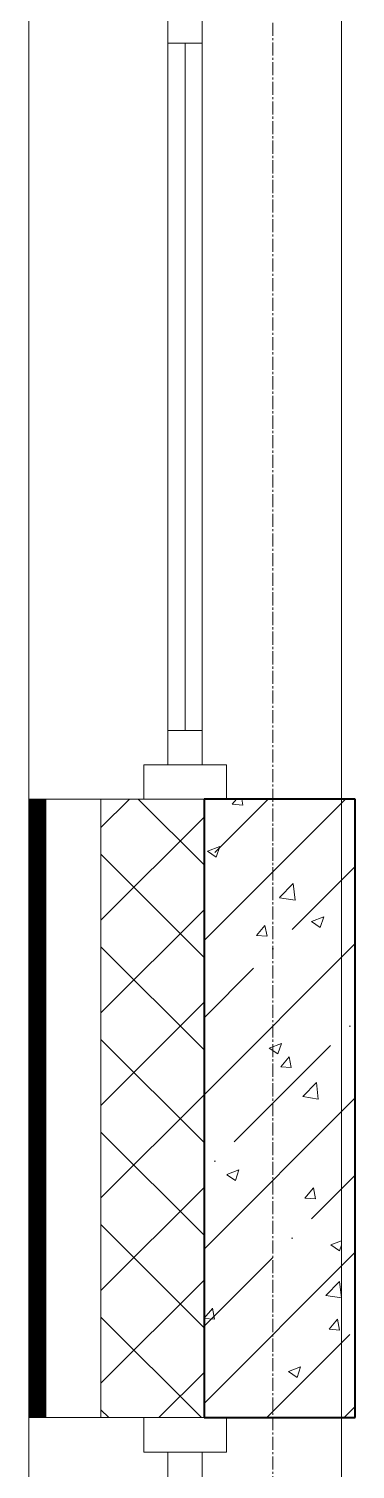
# Model space of a CAD drawing. Header units: millimetres. Extents: x -24360 to 609566, y -391049 to 148426.
# Drawn here: x -355 to 120, y 58625 to 60721 of the extents above; entities that cross this region are included whole.
import ezdxf

# ---------------------------------------------------------------- set-up
doc = ezdxf.new("R2010")
doc.units = ezdxf.units.MM
doc.linetypes.add('CENTER2', pattern=[28.575, 19.05, -3.175, 3.175, -3.175])
doc.linetypes.add('HIDDEN2', pattern=[4.7625, 3.175, -1.5875])
for name, color, linetype, lineweight in [('A-Wall_Материал_Газоблок_Контур', 250, 'Continuous', 0), ('АР_Колонны', 70, 'Continuous', 30), ('АР_Окна', 4, 'Continuous', 5), ('АР_Стены ЖБ', 7, 'Continuous', 30), ('АР_Стены ПЕНОблок', 52, 'Continuous', 20), ('АР_Тонкая', 254, 'Continuous', 5), ('АР_Утеплитель', 31, 'Continuous', 0), ('АР_Штриховка', 8, 'Continuous', 0)]:
    doc.layers.add(name, color=color, linetype=linetype, lineweight=lineweight)
doc.layers.add('АР_Оси_РД_100', color=7, linetype='Continuous', lineweight=0, true_color=0x525252)
doc.layers.add('РД_Оси_100', color=7, linetype='Continuous', lineweight=0, true_color=0x525252)

# ---------------------------------------------------------------- blocks, each defined once
blk = doc.blocks.new('СОШ_2200_АР_ОСИ_М100_28.05.24')
at = {"layer": 'АР_Оси_РД_100', "linetype": 'CENTER2'}
blk.add_line((0, -6155), (0, 139938.679), dxfattribs=at)

msp = doc.modelspace()

# ---------------------------------------------------------------- hatches: boundary and pattern name
at = {"layer": 'АР_Штриховка', "linetype": 'Continuous', "lineweight": 5, "true_color": 0x000000}
h = msp.add_hatch(dxfattribs=at)
h.set_pattern_fill('ANSI35', color=18, scale=25, style=0)
h.paths.add_polyline_path([(-100, 58700), (120, 58700), (120, 59600), (-100, 59600)], flags=0)

# ---------------------------------------------------------------- linework, layer by layer
at = {"layer": 'A-Wall_Материал_Газоблок_Контур', "color": 18, "linetype": 'Continuous', "lineweight": 0, "true_color": 0x000000}
for p, q in [((-355, 60800), (-355, 59600)), ((100, 59600), (100, 60800)), ((-355, 58700), (-355, 55400)), ((100, 55400), (100, 58700))]:
    msp.add_line(p, q, dxfattribs=at)
at = {"layer": 'АР_Колонны', "color": 18, "linetype": 'HIDDEN2', "lineweight": 25, "true_color": 0x000000}
for p, q in [((-100, 59600), (120, 59600)), ((-100, 58700), (-100, 59600)), ((120, 59600), (120, 58700)), ((120, 58700), (-100, 58700))]:
    msp.add_line(p, q, dxfattribs=at)
at = {"layer": 'АР_Колонны', "color": 18, "linetype": 'Continuous', "lineweight": 30, "true_color": 0x000000}
for p, q in [((120, 59600), (-100, 59600)), ((-100, 59600), (-100, 58700)), ((120, 58700), (120, 59600)), ((-100, 58700), (120, 58700))]:
    msp.add_line(p, q, dxfattribs=at)
at = {"layer": 'АР_Окна', "color": 18, "linetype": 'Continuous', "lineweight": 5, "true_color": 0x000000}
for p, q in [((-355, 60800), (-355, 59600)), ((100, 60800), (100, 59600)), ((-152.5, 60700), (-102.5, 60700)), ((-127.5, 60700), (-127.5, 59700)), ((-152.5, 59700), (-102.5, 59700)), ((-355, 58700), (-355, 55400)), ((100, 58700), (100, 55400))]:
    msp.add_line(p, q, dxfattribs=at)
for points in [[(-152.5, 60750), (-102.5, 60750), (-102.5, 59650), (-152.5, 59650)], [(-67.5, 59650), (-67.5, 59600), (-187.5, 59600), (-187.5, 59650)], [(-67.5, 58650), (-67.5, 58700), (-187.5, 58700), (-187.5, 58650)], [(-152.5, 58650), (-102.5, 58650), (-102.5, 55450), (-152.5, 55450)]]:
    msp.add_lwpolyline(points, close=True, dxfattribs=at)
at = {"layer": 'АР_Стены ЖБ', "color": 18, "linetype": 'Continuous', "lineweight": 40, "true_color": 0x000000}
for p, q in [((120, 59600), (-100, 59600)), ((-100, 59600), (-100, 58700)), ((120, 58700), (120, 59600)), ((-100, 58700), (120, 58700))]:
    msp.add_line(p, q, dxfattribs=at)
at = {"layer": 'АР_Стены ПЕНОблок', "color": 18, "linetype": 'Continuous', "lineweight": 20, "true_color": 0x000000}
for p, q in [((100, 59600), (-100, 59600)), ((-100, 59600), (-100, 58700)), ((100, 58700), (100, 59600)), ((-100, 58700), (100, 58700))]:
    msp.add_line(p, q, dxfattribs=at)
at = {"layer": 'АР_Тонкая', "color": 18, "linetype": 'Continuous', "lineweight": 5, "true_color": 0x000000}
for p, q in [((-330, 59600), (-355, 59600)), ((-355, 59600), (-355, 58700)), ((-250, 59600), (-330, 59600)), ((-330, 59600), (-330, 58700)), ((-330, 58700), (-330, 59600)), ((-250, 58700), (-250, 59600)), ((-355, 58700), (-330, 58700)), ((-330, 58700), (-250, 58700))]:
    msp.add_line(p, q, dxfattribs=at)
at = {"layer": 'АР_Утеплитель', "color": 18, "linetype": 'Continuous', "lineweight": 0, "true_color": 0x000000}
for p, q in [((-100, 59600), (-250, 59600)), ((-250, 59600), (-250, 58700)), ((-100, 58700), (-100, 59600)), ((-250, 58700), (-100, 58700))]:
    msp.add_line(p, q, dxfattribs=at)
at = {"layer": 'АР_Штриховка', "color": 18, "linetype": 'Continuous', "lineweight": 0, "true_color": 0x000000}
for p, q in [((-355, 59599), (-330, 59599)), ((-355, 59598), (-330, 59598)), ((-355, 59597), (-330, 59597)), ((-355, 59596), (-330, 59596)), ((-355, 59595), (-330, 59595)), ((-355, 59594), (-330, 59594)), ((-355, 59593), (-330, 59593)), ((-355, 59592), (-330, 59592)), ((-355, 59591), (-330, 59591)), ((-355, 59590), (-330, 59590)), ((-355, 59589), (-330, 59589)), ((-355, 59588), (-330, 59588)), ((-355, 59587), (-330, 59587)), ((-355, 59586), (-330, 59586)), ((-355, 59585), (-330, 59585)), ((-250, 59558.506), (-208.506, 59600)), ((-100, 59504.394), (-195.606, 59600)), ((-58.9, 59592.736), (-52.804, 59600)), ((-58.9, 59592.735), (-43.718, 59591.407)), ((-43.576, 59591.433), (-45.156, 59600)), ((-355, 59584), (-330, 59584)), ((-355, 59583), (-330, 59583)), ((-355, 59582), (-330, 59582)), ((-355, 59581), (-330, 59581)), ((-355, 59580), (-330, 59580)), ((-355, 59579), (-330, 59579)), ((-355, 59578), (-330, 59578)), ((-355, 59577), (-330, 59577)), ((-355, 59576), (-330, 59576)), ((-355, 59575), (-330, 59575)), ((-355, 59574), (-330, 59574)), ((-355, 59573), (-330, 59573)), ((-355, 59572), (-330, 59572)), ((-355, 59571), (-330, 59571)), ((-355, 59570), (-330, 59570)), ((-355, 59569), (-330, 59569)), ((-355, 59568), (-330, 59568)), ((-355, 59567), (-330, 59567)), ((-355, 59566), (-330, 59566)), ((-355, 59565), (-330, 59565)), ((-355, 59564), (-330, 59564)), ((-250, 59423.802), (-100, 59573.802)), ((-355, 59563), (-330, 59563)), ((-355, 59562), (-330, 59562)), ((-355, 59561), (-330, 59561)), ((-355, 59560), (-330, 59560)), ((-355, 59559), (-330, 59559)), ((-355, 59558), (-330, 59558)), ((-355, 59557), (-330, 59557)), ((-355, 59556), (-330, 59556)), ((-355, 59555), (-330, 59555)), ((-355, 59554), (-330, 59554)), ((-355, 59553), (-330, 59553)), ((-355, 59552), (-330, 59552)), ((-355, 59551), (-330, 59551)), ((-355, 59550), (-330, 59550)), ((-355, 59549), (-330, 59549)), ((-355, 59548), (-330, 59548)), ((-355, 59547), (-330, 59547)), ((-355, 59546), (-330, 59546)), ((-355, 59545), (-330, 59545)), ((-355, 59544), (-330, 59544)), ((-355, 59543), (-330, 59543)), ((-355, 59542), (-330, 59542)), ((-355, 59541), (-330, 59541)), ((-355, 59540), (-330, 59540)), ((-355, 59539), (-330, 59539)), ((-355, 59538), (-330, 59538)), ((-355, 59537), (-330, 59537)), ((-355, 59536), (-330, 59536)), ((-355, 59535), (-330, 59535)), ((-355, 59534), (-330, 59534)), ((-355, 59533), (-330, 59533)), ((-355, 59532), (-330, 59532)), ((-355, 59531), (-330, 59531)), ((-355, 59530), (-330, 59530)), ((-355, 59529), (-330, 59529)), ((-355, 59528), (-330, 59528)), ((-355, 59527), (-330, 59527)), ((-355, 59526), (-330, 59526)), ((-355, 59525), (-330, 59525)), ((-355, 59524), (-330, 59524)), ((-355, 59523), (-330, 59523)), ((-355, 59522), (-330, 59522)), ((-95.021, 59524.176), (-82.386, 59515.654)), ((-95.003, 59524.215), (-77.219, 59531.042)), ((-82.381, 59515.652), (-77.231, 59531.001)), ((-355, 59521), (-330, 59521)), ((-355, 59520), (-330, 59520)), ((-355, 59519), (-330, 59519)), ((-355, 59518), (-330, 59518)), ((-355, 59517), (-330, 59517)), ((-355, 59516), (-330, 59516)), ((-355, 59515), (-330, 59515)), ((-355, 59514), (-330, 59514)), ((-355, 59513), (-330, 59513)), ((-355, 59512), (-330, 59512)), ((-355, 59511), (-330, 59511)), ((-355, 59510), (-330, 59510)), ((-355, 59509), (-330, 59509)), ((-355, 59508), (-330, 59508)), ((-355, 59507), (-330, 59507)), ((-355, 59506), (-330, 59506)), ((-355, 59505), (-330, 59505)), ((-355, 59504), (-330, 59504)), ((-355, 59503), (-330, 59503)), ((-355, 59502), (-330, 59502)), ((-355, 59501), (-330, 59501)), ((-100, 59369.69), (-250, 59519.69)), ((-355, 59500), (-330, 59500)), ((-355, 59499), (-330, 59499)), ((-355, 59498), (-330, 59498)), ((-355, 59497), (-330, 59497)), ((-355, 59496), (-330, 59496)), ((-355, 59495), (-330, 59495)), ((-355, 59494), (-330, 59494)), ((-355, 59493), (-330, 59493)), ((-355, 59492), (-330, 59492)), ((-355, 59491), (-330, 59491)), ((-355, 59490), (-330, 59490)), ((-355, 59489), (-330, 59489)), ((-355, 59488), (-330, 59488)), ((-355, 59487), (-330, 59487)), ((-355, 59486), (-330, 59486)), ((-355, 59485), (-330, 59485)), ((-355, 59484), (-330, 59484)), ((-355, 59483), (-330, 59483)), ((-355, 59482), (-330, 59482)), ((-355, 59481), (-330, 59481)), ((-355, 59480), (-330, 59480)), ((-355, 59479), (-330, 59479)), ((-355, 59478), (-330, 59478)), ((-355, 59477), (-330, 59477)), ((-355, 59476), (-330, 59476)), ((-355, 59475), (-330, 59475)), ((-355, 59474), (-330, 59474)), ((-355, 59473), (-330, 59473)), ((-355, 59472), (-330, 59472)), ((-355, 59471), (-330, 59471)), ((-355, 59470), (-330, 59470)), ((-355, 59469), (-330, 59469)), ((-355, 59468), (-330, 59468)), ((-355, 59467), (-330, 59467)), ((-355, 59466), (-330, 59466)), ((-355, 59465), (-330, 59465)), ((-355, 59464), (-330, 59464)), ((-355, 59463), (-330, 59463)), ((-355, 59462), (-330, 59462)), ((-355, 59461), (-330, 59461)), ((-355, 59460), (-330, 59460)), ((-355, 59459), (-330, 59459)), ((10, 59456.606), (29.783, 59477.225)), ((32.626, 59453.107), (29.82, 59477.229)), ((-355, 59458), (-330, 59458)), ((-355, 59457), (-330, 59457)), ((-355, 59456), (-330, 59456)), ((-355, 59455), (-330, 59455)), ((-355, 59454), (-330, 59454)), ((-355, 59453), (-330, 59453)), ((-355, 59452), (-330, 59452)), ((-355, 59451), (-330, 59451)), ((-355, 59450), (-330, 59450)), ((-355, 59449), (-330, 59449)), ((-355, 59448), (-330, 59448)), ((-355, 59447), (-330, 59447)), ((-355, 59446), (-330, 59446)), ((-355, 59445), (-330, 59445)), ((-355, 59444), (-330, 59444)), ((-355, 59443), (-330, 59443)), ((-355, 59442), (-330, 59442)), ((-355, 59441), (-330, 59441)), ((-355, 59440), (-330, 59440)), ((-355, 59439), (-330, 59439)), ((-355, 59438), (-330, 59438)), ((-250, 59289.098), (-100, 59439.098)), ((10.027, 59456.549), (32.616, 59453.045)), ((-355, 59437), (-330, 59437)), ((-355, 59436), (-330, 59436)), ((-355, 59435), (-330, 59435)), ((-355, 59434), (-330, 59434)), ((-355, 59433), (-330, 59433)), ((-355, 59432), (-330, 59432)), ((-355, 59431), (-330, 59431)), ((-355, 59430), (-330, 59430)), ((-355, 59429), (-330, 59429)), ((-355, 59428), (-330, 59428)), ((-355, 59427), (-330, 59427)), ((-355, 59426), (-330, 59426)), ((-355, 59425), (-330, 59425)), ((-355, 59424), (-330, 59424)), ((-355, 59423), (-330, 59423)), ((-355, 59422), (-330, 59422)), ((-355, 59421), (-330, 59421)), ((-355, 59420), (-330, 59420)), ((-355, 59419), (-330, 59419)), ((-355, 59418), (-330, 59418)), ((-355, 59417), (-330, 59417)), ((56.594, 59421.911), (69.228, 59413.389)), ((56.611, 59421.95), (74.396, 59428.776)), ((69.234, 59413.387), (74.384, 59428.736)), ((-355, 59416), (-330, 59416)), ((-355, 59415), (-330, 59415)), ((-355, 59414), (-330, 59414)), ((-355, 59413), (-330, 59413)), ((-355, 59412), (-330, 59412)), ((-355, 59411), (-330, 59411)), ((-355, 59410), (-330, 59410)), ((-355, 59409), (-330, 59409)), ((-355, 59408), (-330, 59408)), ((-355, 59407), (-330, 59407)), ((-355, 59406), (-330, 59406)), ((-355, 59405), (-330, 59405)), ((-355, 59404), (-330, 59404)), ((-355, 59403), (-330, 59403)), ((-355, 59402), (-330, 59402)), ((-355, 59401), (-330, 59401)), ((-355, 59400), (-330, 59400)), ((-355, 59399), (-330, 59399)), ((-355, 59398), (-330, 59398)), ((-355, 59397), (-330, 59397)), ((-355, 59396), (-330, 59396)), ((-23.656, 59401.679), (-11.411, 59416.272)), ((-23.656, 59401.678), (-8.474, 59400.35)), ((-8.333, 59400.376), (-11.27, 59416.298)), ((-355, 59395), (-330, 59395)), ((-355, 59394), (-330, 59394)), ((-355, 59393), (-330, 59393)), ((-355, 59392), (-330, 59392)), ((-355, 59391), (-330, 59391)), ((-355, 59390), (-330, 59390)), ((-355, 59389), (-330, 59389)), ((-355, 59388), (-330, 59388)), ((-355, 59387), (-330, 59387)), ((-355, 59386), (-330, 59386)), ((-355, 59385), (-330, 59385)), ((-355, 59384), (-330, 59384)), ((-355, 59383), (-330, 59383)), ((-355, 59382), (-330, 59382)), ((-355, 59381), (-330, 59381)), ((-355, 59380), (-330, 59380)), ((-355, 59379), (-330, 59379)), ((-355, 59378), (-330, 59378)), ((-355, 59377), (-330, 59377)), ((-355, 59376), (-330, 59376)), ((-355, 59375), (-330, 59375)), ((-100, 59234.987), (-250, 59384.987)), ((-355, 59374), (-330, 59374)), ((-355, 59373), (-330, 59373)), ((-355, 59372), (-330, 59372)), ((-355, 59371), (-330, 59371)), ((-355, 59370), (-330, 59370)), ((-355, 59369), (-330, 59369)), ((-355, 59368), (-330, 59368)), ((-355, 59367), (-330, 59367)), ((-355, 59366), (-330, 59366)), ((-355, 59365), (-330, 59365)), ((-355, 59364), (-330, 59364)), ((-355, 59363), (-330, 59363)), ((-355, 59362), (-330, 59362)), ((-355, 59361), (-330, 59361)), ((-355, 59360), (-330, 59360)), ((-355, 59359), (-330, 59359)), ((-355, 59358), (-330, 59358)), ((-355, 59357), (-330, 59357)), ((-355, 59356), (-330, 59356)), ((-355, 59355), (-330, 59355)), ((-355, 59354), (-330, 59354)), ((-355, 59353), (-330, 59353)), ((-355, 59352), (-330, 59352)), ((-355, 59351), (-330, 59351)), ((-355, 59350), (-330, 59350)), ((-355, 59349), (-330, 59349)), ((-355, 59348), (-330, 59348)), ((-355, 59347), (-330, 59347)), ((-355, 59346), (-330, 59346)), ((-355, 59345), (-330, 59345)), ((-355, 59344), (-330, 59344)), ((-355, 59343), (-330, 59343)), ((-355, 59342), (-330, 59342)), ((-355, 59341), (-330, 59341)), ((-355, 59340), (-330, 59340)), ((-355, 59339), (-330, 59339)), ((-355, 59338), (-330, 59338)), ((-355, 59337), (-330, 59337)), ((-355, 59336), (-330, 59336)), ((-355, 59335), (-330, 59335)), ((-355, 59334), (-330, 59334)), ((-355, 59333), (-330, 59333)), ((-355, 59332), (-330, 59332)), ((-355, 59331), (-330, 59331)), ((-355, 59330), (-330, 59330)), ((-355, 59329), (-330, 59329)), ((-355, 59328), (-330, 59328)), ((-355, 59327), (-330, 59327)), ((-355, 59326), (-330, 59326)), ((-355, 59325), (-330, 59325)), ((-355, 59324), (-330, 59324)), ((-355, 59323), (-330, 59323)), ((-355, 59322), (-330, 59322)), ((-355, 59321), (-330, 59321)), ((-355, 59320), (-330, 59320)), ((-355, 59319), (-330, 59319)), ((-355, 59318), (-330, 59318)), ((-355, 59317), (-330, 59317)), ((-355, 59316), (-330, 59316)), ((-355, 59315), (-330, 59315)), ((-355, 59314), (-330, 59314)), ((-355, 59313), (-330, 59313)), ((-355, 59312), (-330, 59312)), ((-355, 59311), (-330, 59311)), ((-355, 59310), (-330, 59310)), ((-355, 59309), (-330, 59309)), ((-355, 59308), (-330, 59308)), ((-355, 59307), (-330, 59307)), ((-355, 59306), (-330, 59306)), ((-355, 59305), (-330, 59305)), ((-355, 59304), (-330, 59304)), ((-355, 59303), (-330, 59303)), ((-355, 59302), (-330, 59302)), ((-355, 59301), (-330, 59301)), ((-355, 59300), (-330, 59300)), ((-355, 59299), (-330, 59299)), ((-355, 59298), (-330, 59298)), ((-355, 59297), (-330, 59297)), ((-355, 59296), (-330, 59296)), ((-355, 59295), (-330, 59295)), ((-355, 59294), (-330, 59294)), ((-355, 59293), (-330, 59293)), ((-355, 59292), (-330, 59292)), ((-250, 59154.394), (-100, 59304.394)), ((-355, 59291), (-330, 59291)), ((-355, 59290), (-330, 59290)), ((-355, 59289), (-330, 59289)), ((-355, 59288), (-330, 59288)), ((-355, 59287), (-330, 59287)), ((-355, 59286), (-330, 59286)), ((-355, 59285), (-330, 59285)), ((-355, 59284), (-330, 59284)), ((-355, 59283), (-330, 59283)), ((-355, 59282), (-330, 59282)), ((-355, 59281), (-330, 59281)), ((-355, 59280), (-330, 59280)), ((-355, 59279), (-330, 59279)), ((-355, 59278), (-330, 59278)), ((-355, 59277), (-330, 59277)), ((-355, 59276), (-330, 59276)), ((-355, 59275), (-330, 59275)), ((-355, 59274), (-330, 59274)), ((-355, 59273), (-330, 59273)), ((-355, 59272), (-330, 59272)), ((-355, 59271), (-330, 59271)), ((-355, 59270), (-330, 59270)), ((-355, 59269), (-330, 59269)), ((-355, 59268), (-330, 59268)), ((-355, 59267), (-330, 59267)), ((-355, 59266), (-330, 59266)), ((-355, 59265), (-330, 59265)), ((-355, 59264), (-330, 59264)), ((-355, 59263), (-330, 59263)), ((-355, 59262), (-330, 59262)), ((-355, 59261), (-330, 59261)), ((-355, 59260), (-330, 59260)), ((-355, 59259), (-330, 59259)), ((-355, 59258), (-330, 59258)), ((-355, 59257), (-330, 59257)), ((-355, 59256), (-330, 59256)), ((-355, 59255), (-330, 59255)), ((-355, 59254), (-330, 59254)), ((-355, 59253), (-330, 59253)), ((-355, 59252), (-330, 59252)), ((-355, 59251), (-330, 59251)), ((-355, 59250), (-330, 59250)), ((-100, 59100.283), (-250, 59250.283)), ((-355, 59249), (-330, 59249)), ((-355, 59248), (-330, 59248)), ((-355, 59247), (-330, 59247)), ((-355, 59246), (-330, 59246)), ((-355, 59245), (-330, 59245)), ((-355, 59244), (-330, 59244)), ((-355, 59243), (-330, 59243)), ((-355, 59242), (-330, 59242)), ((-355, 59241), (-330, 59241)), ((-355, 59240), (-330, 59240)), ((-355, 59239), (-330, 59239)), ((-355, 59238), (-330, 59238)), ((-355, 59237), (-330, 59237)), ((-355, 59236), (-330, 59236)), ((-355, 59235), (-330, 59235)), ((-355, 59234), (-330, 59234)), ((-355, 59233), (-330, 59233)), ((-355, 59232), (-330, 59232)), ((-355, 59231), (-330, 59231)), ((-355, 59230), (-330, 59230)), ((-355, 59229), (-330, 59229)), ((-5.208, 59237.723), (7.426, 59229.201)), ((-5.191, 59237.761), (12.594, 59244.588)), ((7.432, 59229.199), (12.582, 59244.548)), ((-355, 59228), (-330, 59228)), ((-355, 59227), (-330, 59227)), ((-355, 59226), (-330, 59226)), ((-355, 59225), (-330, 59225)), ((-355, 59224), (-330, 59224)), ((-355, 59223), (-330, 59223)), ((-355, 59222), (-330, 59222)), ((-355, 59221), (-330, 59221)), ((-355, 59220), (-330, 59220)), ((-355, 59219), (-330, 59219)), ((-355, 59218), (-330, 59218)), ((-355, 59217), (-330, 59217)), ((-355, 59216), (-330, 59216)), ((-355, 59215), (-330, 59215)), ((-355, 59214), (-330, 59214)), ((-355, 59213), (-330, 59213)), ((-355, 59212), (-330, 59212)), ((-355, 59211), (-330, 59211)), ((-355, 59210), (-330, 59210)), ((-355, 59209), (-330, 59209)), ((-355, 59208), (-330, 59208)), ((11.587, 59210.622), (23.832, 59225.215)), ((11.587, 59210.622), (26.769, 59209.293)), ((26.91, 59209.319), (23.973, 59225.241)), ((-355, 59207), (-330, 59207)), ((-355, 59206), (-330, 59206)), ((-355, 59205), (-330, 59205)), ((-355, 59204), (-330, 59204)), ((-355, 59203), (-330, 59203)), ((-355, 59202), (-330, 59202)), ((-355, 59201), (-330, 59201)), ((-355, 59200), (-330, 59200)), ((-355, 59199), (-330, 59199)), ((-355, 59198), (-330, 59198)), ((-355, 59197), (-330, 59197)), ((-355, 59196), (-330, 59196)), ((-355, 59195), (-330, 59195)), ((-355, 59194), (-330, 59194)), ((-355, 59193), (-330, 59193)), ((-355, 59192), (-330, 59192)), ((-355, 59191), (-330, 59191)), ((-355, 59190), (-330, 59190)), ((-355, 59189), (-330, 59189)), ((-355, 59188), (-330, 59188)), ((-355, 59187), (-330, 59187)), ((43.674, 59167.138), (63.458, 59187.756)), ((66.301, 59163.638), (63.495, 59187.761)), ((-355, 59186), (-330, 59186)), ((-355, 59185), (-330, 59185)), ((-355, 59184), (-330, 59184)), ((-355, 59183), (-330, 59183)), ((-355, 59182), (-330, 59182)), ((-355, 59181), (-330, 59181)), ((-355, 59180), (-330, 59180)), ((-355, 59179), (-330, 59179)), ((-355, 59178), (-330, 59178)), ((-355, 59177), (-330, 59177)), ((-355, 59176), (-330, 59176)), ((-355, 59175), (-330, 59175)), ((-355, 59174), (-330, 59174)), ((-355, 59173), (-330, 59173)), ((-355, 59172), (-330, 59172)), ((-355, 59171), (-330, 59171)), ((-355, 59170), (-330, 59170)), ((-355, 59169), (-330, 59169)), ((-355, 59168), (-330, 59168)), ((-355, 59167), (-330, 59167)), ((-355, 59166), (-330, 59166)), ((-250, 59019.69), (-100, 59169.69)), ((43.701, 59167.081), (66.291, 59163.577)), ((-355, 59165), (-330, 59165)), ((-355, 59164), (-330, 59164)), ((-355, 59163), (-330, 59163)), ((-355, 59162), (-330, 59162)), ((-355, 59161), (-330, 59161)), ((-355, 59160), (-330, 59160)), ((-355, 59159), (-330, 59159)), ((-355, 59158), (-330, 59158)), ((-355, 59157), (-330, 59157)), ((-355, 59156), (-330, 59156)), ((-355, 59155), (-330, 59155)), ((-355, 59154), (-330, 59154)), ((-355, 59153), (-330, 59153)), ((-355, 59152), (-330, 59152)), ((-355, 59151), (-330, 59151)), ((-355, 59150), (-330, 59150)), ((-355, 59149), (-330, 59149)), ((-355, 59148), (-330, 59148)), ((-355, 59147), (-330, 59147)), ((-355, 59146), (-330, 59146)), ((-355, 59145), (-330, 59145)), ((-355, 59144), (-330, 59144)), ((-355, 59143), (-330, 59143)), ((-355, 59142), (-330, 59142)), ((-355, 59141), (-330, 59141)), ((-355, 59140), (-330, 59140)), ((-355, 59139), (-330, 59139)), ((-355, 59138), (-330, 59138)), ((-355, 59137), (-330, 59137)), ((-355, 59136), (-330, 59136)), ((-355, 59135), (-330, 59135)), ((-355, 59134), (-330, 59134)), ((-355, 59133), (-330, 59133)), ((-355, 59132), (-330, 59132)), ((-355, 59131), (-330, 59131)), ((-355, 59130), (-330, 59130)), ((-355, 59129), (-330, 59129)), ((-355, 59128), (-330, 59128)), ((-355, 59127), (-330, 59127)), ((-355, 59126), (-330, 59126)), ((-355, 59125), (-330, 59125)), ((-355, 59124), (-330, 59124)), ((-355, 59123), (-330, 59123)), ((-355, 59122), (-330, 59122)), ((-355, 59121), (-330, 59121)), ((-355, 59120), (-330, 59120)), ((-355, 59119), (-330, 59119)), ((-355, 59118), (-330, 59118)), ((-355, 59117), (-330, 59117)), ((-355, 59116), (-330, 59116)), ((-355, 59115), (-330, 59115)), ((-355, 59114), (-330, 59114)), ((-355, 59113), (-330, 59113)), ((-355, 59112), (-330, 59112)), ((-355, 59111), (-330, 59111)), ((-355, 59110), (-330, 59110)), ((-355, 59109), (-330, 59109)), ((-355, 59108), (-330, 59108)), ((-355, 59107), (-330, 59107)), ((-355, 59106), (-330, 59106)), ((-355, 59105), (-330, 59105)), ((-355, 59104), (-330, 59104)), ((-355, 59103), (-330, 59103)), ((-100, 58965.579), (-250, 59115.579)), ((-355, 59102), (-330, 59102)), ((-355, 59101), (-330, 59101)), ((-355, 59100), (-330, 59100)), ((-355, 59099), (-330, 59099)), ((-355, 59098), (-330, 59098)), ((-355, 59097), (-330, 59097)), ((-355, 59096), (-330, 59096)), ((-355, 59095), (-330, 59095)), ((-355, 59094), (-330, 59094)), ((-355, 59093), (-330, 59093)), ((-355, 59092), (-330, 59092)), ((-355, 59091), (-330, 59091)), ((-355, 59090), (-330, 59090)), ((-355, 59089), (-330, 59089)), ((-355, 59088), (-330, 59088)), ((-355, 59087), (-330, 59087)), ((-355, 59086), (-330, 59086)), ((-355, 59085), (-330, 59085)), ((-355, 59084), (-330, 59084)), ((-355, 59083), (-330, 59083)), ((-355, 59082), (-330, 59082)), ((-355, 59081), (-330, 59081)), ((-355, 59080), (-330, 59080)), ((-355, 59079), (-330, 59079)), ((-355, 59078), (-330, 59078)), ((-355, 59077), (-330, 59077)), ((-355, 59076), (-330, 59076)), ((-355, 59075), (-330, 59075)), ((-355, 59074), (-330, 59074)), ((-355, 59073), (-330, 59073)), ((-355, 59072), (-330, 59072)), ((-355, 59071), (-330, 59071)), ((-355, 59070), (-330, 59070)), ((-355, 59069), (-330, 59069)), ((-355, 59068), (-330, 59068)), ((-355, 59067), (-330, 59067)), ((-355, 59066), (-330, 59066)), ((-355, 59065), (-330, 59065)), ((-355, 59064), (-330, 59064)), ((-355, 59063), (-330, 59063)), ((-355, 59062), (-330, 59062)), ((-355, 59061), (-330, 59061)), ((-355, 59060), (-330, 59060)), ((-355, 59059), (-330, 59059)), ((-355, 59058), (-330, 59058)), ((-355, 59057), (-330, 59057)), ((-355, 59056), (-330, 59056)), ((-355, 59055), (-330, 59055)), ((-355, 59054), (-330, 59054)), ((-355, 59053), (-330, 59053)), ((-355, 59052), (-330, 59052)), ((-355, 59051), (-330, 59051)), ((-355, 59050), (-330, 59050)), ((-355, 59049), (-330, 59049)), ((-355, 59048), (-330, 59048)), ((-355, 59047), (-330, 59047)), ((-355, 59046), (-330, 59046)), ((-355, 59045), (-330, 59045)), ((-355, 59044), (-330, 59044)), ((-355, 59043), (-330, 59043)), ((-355, 59042), (-330, 59042)), ((-355, 59041), (-330, 59041)), ((-355, 59040), (-330, 59040)), ((-67.01, 59053.535), (-54.376, 59045.013)), ((-66.993, 59053.573), (-49.209, 59060.4)), ((-54.371, 59045.011), (-49.22, 59060.36)), ((-355, 59039), (-330, 59039)), ((-355, 59038), (-330, 59038)), ((-355, 59037), (-330, 59037)), ((-355, 59036), (-330, 59036)), ((-355, 59035), (-330, 59035)), ((-355, 59034), (-330, 59034)), ((-355, 59033), (-330, 59033)), ((-355, 59032), (-330, 59032)), ((-355, 59031), (-330, 59031)), ((-355, 59030), (-330, 59030)), ((-355, 59029), (-330, 59029)), ((-355, 59028), (-330, 59028)), ((-355, 59027), (-330, 59027)), ((-355, 59026), (-330, 59026)), ((-355, 59025), (-330, 59025)), ((-355, 59024), (-330, 59024)), ((-355, 59023), (-330, 59023)), ((-355, 59022), (-330, 59022)), ((-355, 59021), (-330, 59021)), ((-355, 59020), (-330, 59020)), ((-355, 59019), (-330, 59019)), ((-250, 58884.987), (-100, 59034.987)), ((46.83, 59019.565), (59.076, 59034.158)), ((46.83, 59019.565), (62.012, 59018.236)), ((62.153, 59018.262), (59.216, 59034.184)), ((-355, 59018), (-330, 59018)), ((-355, 59017), (-330, 59017)), ((-355, 59016), (-330, 59016)), ((-355, 59015), (-330, 59015)), ((-355, 59014), (-330, 59014)), ((-355, 59013), (-330, 59013)), ((-355, 59012), (-330, 59012)), ((-355, 59011), (-330, 59011)), ((-355, 59010), (-330, 59010)), ((-355, 59009), (-330, 59009)), ((-355, 59008), (-330, 59008)), ((-355, 59007), (-330, 59007)), ((-355, 59006), (-330, 59006)), ((-355, 59005), (-330, 59005)), ((-355, 59004), (-330, 59004)), ((-355, 59003), (-330, 59003)), ((-355, 59002), (-330, 59002)), ((-355, 59001), (-330, 59001)), ((-355, 59000), (-330, 59000)), ((-355, 58999), (-330, 58999)), ((-355, 58998), (-330, 58998)), ((-355, 58997), (-330, 58997)), ((-355, 58996), (-330, 58996)), ((-355, 58995), (-330, 58995)), ((-355, 58994), (-330, 58994)), ((-355, 58993), (-330, 58993)), ((-355, 58992), (-330, 58992)), ((-355, 58991), (-330, 58991)), ((-355, 58990), (-330, 58990)), ((-355, 58989), (-330, 58989)), ((-355, 58988), (-330, 58988)), ((-355, 58987), (-330, 58987)), ((-355, 58986), (-330, 58986)), ((-355, 58985), (-330, 58985)), ((-355, 58984), (-330, 58984)), ((-355, 58983), (-330, 58983)), ((-355, 58982), (-330, 58982)), ((-355, 58981), (-330, 58981)), ((-355, 58980), (-330, 58980)), ((-355, 58979), (-330, 58979)), ((-355, 58978), (-330, 58978)), ((-355, 58977), (-330, 58977)), ((-100, 58830.875), (-250, 58980.875)), ((-355, 58976), (-330, 58976)), ((-355, 58975), (-330, 58975)), ((-355, 58974), (-330, 58974)), ((-355, 58973), (-330, 58973)), ((-355, 58972), (-330, 58972)), ((-355, 58971), (-330, 58971)), ((-355, 58970), (-330, 58970)), ((-355, 58969), (-330, 58969)), ((-355, 58968), (-330, 58968)), ((-355, 58967), (-330, 58967)), ((-355, 58966), (-330, 58966)), ((-355, 58965), (-330, 58965)), ((-355, 58964), (-330, 58964)), ((-355, 58963), (-330, 58963)), ((-355, 58962), (-330, 58962)), ((-355, 58961), (-330, 58961)), ((-355, 58960), (-330, 58960)), ((-355, 58959), (-330, 58959)), ((-355, 58958), (-330, 58958)), ((-355, 58957), (-330, 58957)), ((-355, 58956), (-330, 58956)), ((84.621, 58951.308), (100, 58957.211)), ((-355, 58955), (-330, 58955)), ((-355, 58954), (-330, 58954)), ((-355, 58953), (-330, 58953)), ((-355, 58952), (-330, 58952)), ((-355, 58951), (-330, 58951)), ((-355, 58950), (-330, 58950)), ((-355, 58949), (-330, 58949)), ((-355, 58948), (-330, 58948)), ((-355, 58947), (-330, 58947)), ((-355, 58946), (-330, 58946)), ((-355, 58945), (-330, 58945)), ((-355, 58944), (-330, 58944)), ((-355, 58943), (-330, 58943)), ((-355, 58942), (-330, 58942)), ((-355, 58941), (-330, 58941)), ((-355, 58940), (-330, 58940)), ((-355, 58939), (-330, 58939)), ((-355, 58938), (-330, 58938)), ((-355, 58937), (-330, 58937)), ((-355, 58936), (-330, 58936)), ((-355, 58935), (-330, 58935)), ((84.604, 58951.27), (97.238, 58942.748)), ((97.244, 58942.746), (100, 58950.96)), ((-355, 58934), (-330, 58934)), ((-355, 58933), (-330, 58933)), ((-355, 58932), (-330, 58932)), ((-355, 58931), (-330, 58931)), ((-355, 58930), (-330, 58930)), ((-355, 58929), (-330, 58929)), ((-355, 58928), (-330, 58928)), ((-355, 58927), (-330, 58927)), ((-355, 58926), (-330, 58926)), ((-355, 58925), (-330, 58925)), ((-355, 58924), (-330, 58924)), ((-355, 58923), (-330, 58923)), ((-355, 58922), (-330, 58922)), ((-355, 58921), (-330, 58921)), ((-355, 58920), (-330, 58920)), ((-355, 58919), (-330, 58919)), ((-355, 58918), (-330, 58918)), ((-355, 58917), (-330, 58917)), ((-355, 58916), (-330, 58916)), ((-355, 58915), (-330, 58915)), ((-355, 58914), (-330, 58914)), ((-355, 58913), (-330, 58913)), ((-355, 58912), (-330, 58912)), ((-355, 58911), (-330, 58911)), ((-355, 58910), (-330, 58910)), ((-355, 58909), (-330, 58909)), ((-355, 58908), (-330, 58908)), ((-355, 58907), (-330, 58907)), ((-355, 58906), (-330, 58906)), ((-355, 58905), (-330, 58905)), ((-355, 58904), (-330, 58904)), ((-355, 58903), (-330, 58903)), ((-355, 58902), (-330, 58902)), ((-355, 58901), (-330, 58901)), ((-355, 58900), (-330, 58900)), ((-355, 58899), (-330, 58899)), ((-355, 58898), (-330, 58898)), ((-355, 58897), (-330, 58897)), ((-355, 58896), (-330, 58896)), ((-355, 58895), (-330, 58895)), ((-355, 58894), (-330, 58894)), ((-355, 58893), (-330, 58893)), ((-250, 58750.283), (-100, 58900.283)), ((77.349, 58877.669), (97.133, 58898.288)), ((99.975, 58874.17), (97.169, 58898.292)), ((-355, 58892), (-330, 58892)), ((-355, 58891), (-330, 58891)), ((-355, 58890), (-330, 58890)), ((-355, 58889), (-330, 58889)), ((-355, 58888), (-330, 58888)), ((-355, 58887), (-330, 58887)), ((-355, 58886), (-330, 58886)), ((-355, 58885), (-330, 58885)), ((-355, 58884), (-330, 58884)), ((-355, 58883), (-330, 58883)), ((-355, 58882), (-330, 58882)), ((-355, 58881), (-330, 58881)), ((-355, 58880), (-330, 58880)), ((-355, 58879), (-330, 58879)), ((-355, 58878), (-330, 58878)), ((-355, 58877), (-330, 58877)), ((-355, 58876), (-330, 58876)), ((-355, 58875), (-330, 58875)), ((-355, 58874), (-330, 58874)), ((-355, 58873), (-330, 58873)), ((-355, 58872), (-330, 58872)), ((77.376, 58877.612), (99.966, 58874.109)), ((-355, 58871), (-330, 58871)), ((-355, 58870), (-330, 58870)), ((-355, 58869), (-330, 58869)), ((-355, 58868), (-330, 58868)), ((-355, 58867), (-330, 58867)), ((-355, 58866), (-330, 58866)), ((-355, 58865), (-330, 58865)), ((-355, 58864), (-330, 58864)), ((-355, 58863), (-330, 58863)), ((-355, 58862), (-330, 58862)), ((-355, 58861), (-330, 58861)), ((-355, 58860), (-330, 58860)), ((-355, 58859), (-330, 58859)), ((-355, 58858), (-330, 58858)), ((-355, 58857), (-330, 58857)), ((-355, 58856), (-330, 58856)), ((-355, 58855), (-330, 58855)), ((-355, 58854), (-330, 58854)), ((-355, 58853), (-330, 58853)), ((-355, 58852), (-330, 58852)), ((-355, 58851), (-330, 58851)), ((-100, 58844.579), (-87.866, 58859.041)), ((-84.788, 58843.145), (-87.725, 58859.066)), ((-355, 58850), (-330, 58850)), ((-355, 58849), (-330, 58849)), ((-355, 58848), (-330, 58848)), ((-355, 58847), (-330, 58847)), ((-355, 58846), (-330, 58846)), ((-355, 58845), (-330, 58845)), ((-355, 58844), (-330, 58844)), ((-355, 58843), (-330, 58843)), ((-355, 58842), (-330, 58842)), ((-355, 58841), (-330, 58841)), ((-355, 58840), (-330, 58840)), ((-355, 58839), (-330, 58839)), ((-355, 58838), (-330, 58838)), ((-355, 58837), (-330, 58837)), ((-355, 58836), (-330, 58836)), ((-355, 58835), (-330, 58835)), ((-355, 58834), (-330, 58834)), ((-355, 58833), (-330, 58833)), ((-355, 58832), (-330, 58832)), ((-355, 58831), (-330, 58831)), ((-103.829, 58700), (-250, 58846.171)), ((-100, 58844.437), (-84.929, 58843.119)), ((82.074, 58828.508), (94.319, 58843.101)), ((97.396, 58827.205), (94.459, 58843.127)), ((-355, 58830), (-330, 58830)), ((-355, 58829), (-330, 58829)), ((-355, 58828), (-330, 58828)), ((-355, 58827), (-330, 58827)), ((-355, 58826), (-330, 58826)), ((-355, 58825), (-330, 58825)), ((-355, 58824), (-330, 58824)), ((-355, 58823), (-330, 58823)), ((-355, 58822), (-330, 58822)), ((-355, 58821), (-330, 58821)), ((-355, 58820), (-330, 58820)), ((-355, 58819), (-330, 58819)), ((-355, 58818), (-330, 58818)), ((-355, 58817), (-330, 58817)), ((-355, 58816), (-330, 58816)), ((-355, 58815), (-330, 58815)), ((-355, 58814), (-330, 58814)), ((-355, 58813), (-330, 58813)), ((-355, 58812), (-330, 58812)), ((-355, 58811), (-330, 58811)), ((-355, 58810), (-330, 58810)), ((82.074, 58828.508), (97.256, 58827.18)), ((-355, 58809), (-330, 58809)), ((-355, 58808), (-330, 58808)), ((-355, 58807), (-330, 58807)), ((-355, 58806), (-330, 58806)), ((-355, 58805), (-330, 58805)), ((-355, 58804), (-330, 58804)), ((-355, 58803), (-330, 58803)), ((-355, 58802), (-330, 58802)), ((-355, 58801), (-330, 58801)), ((-355, 58800), (-330, 58800)), ((-355, 58799), (-330, 58799)), ((-355, 58798), (-330, 58798)), ((-355, 58797), (-330, 58797)), ((-355, 58796), (-330, 58796)), ((-355, 58795), (-330, 58795)), ((-355, 58794), (-330, 58794)), ((-355, 58793), (-330, 58793)), ((-355, 58792), (-330, 58792)), ((-355, 58791), (-330, 58791)), ((-355, 58790), (-330, 58790)), ((-355, 58789), (-330, 58789)), ((-355, 58788), (-330, 58788)), ((-355, 58787), (-330, 58787)), ((-355, 58786), (-330, 58786)), ((-355, 58785), (-330, 58785)), ((-355, 58784), (-330, 58784)), ((-355, 58783), (-330, 58783)), ((-355, 58782), (-330, 58782)), ((-355, 58781), (-330, 58781)), ((-355, 58780), (-330, 58780)), ((-355, 58779), (-330, 58779)), ((-355, 58778), (-330, 58778)), ((-355, 58777), (-330, 58777)), ((-355, 58776), (-330, 58776)), ((-355, 58775), (-330, 58775)), ((-355, 58774), (-330, 58774)), ((-355, 58773), (-330, 58773)), ((-355, 58772), (-330, 58772)), ((-355, 58771), (-330, 58771)), ((-355, 58770), (-330, 58770)), ((-355, 58769), (-330, 58769)), ((-355, 58768), (-330, 58768)), ((22.819, 58767.12), (40.604, 58773.947)), ((35.442, 58758.558), (40.592, 58773.907)), ((-355, 58767), (-330, 58767)), ((-355, 58766), (-330, 58766)), ((-355, 58765), (-330, 58765)), ((-355, 58764), (-330, 58764)), ((-355, 58763), (-330, 58763)), ((-355, 58762), (-330, 58762)), ((-355, 58761), (-330, 58761)), ((-355, 58760), (-330, 58760)), ((-355, 58759), (-330, 58759)), ((-355, 58758), (-330, 58758)), ((-355, 58757), (-330, 58757)), ((-355, 58756), (-330, 58756)), ((-355, 58755), (-330, 58755)), ((-355, 58754), (-330, 58754)), ((-355, 58753), (-330, 58753)), ((-355, 58752), (-330, 58752)), ((-355, 58751), (-330, 58751)), ((-355, 58750), (-330, 58750)), ((-355, 58749), (-330, 58749)), ((-355, 58748), (-330, 58748)), ((-355, 58747), (-330, 58747)), ((-165.579, 58700), (-100, 58765.579)), ((22.802, 58767.082), (35.436, 58758.56)), ((-355, 58746), (-330, 58746)), ((-355, 58745), (-330, 58745)), ((-355, 58744), (-330, 58744)), ((-355, 58743), (-330, 58743)), ((-355, 58742), (-330, 58742)), ((-355, 58741), (-330, 58741)), ((-355, 58740), (-330, 58740)), ((-355, 58739), (-330, 58739)), ((-355, 58738), (-330, 58738)), ((-355, 58737), (-330, 58737)), ((-355, 58736), (-330, 58736)), ((-355, 58735), (-330, 58735)), ((-355, 58734), (-330, 58734)), ((-355, 58733), (-330, 58733)), ((-355, 58732), (-330, 58732)), ((-355, 58731), (-330, 58731)), ((-355, 58730), (-330, 58730)), ((-355, 58729), (-330, 58729)), ((-355, 58728), (-330, 58728)), ((-355, 58727), (-330, 58727)), ((-355, 58726), (-330, 58726)), ((-355, 58725), (-330, 58725)), ((-355, 58724), (-330, 58724)), ((-355, 58723), (-330, 58723)), ((-355, 58722), (-330, 58722)), ((-355, 58721), (-330, 58721)), ((-355, 58720), (-330, 58720)), ((-355, 58719), (-330, 58719)), ((-355, 58718), (-330, 58718)), ((-355, 58717), (-330, 58717)), ((-355, 58716), (-330, 58716)), ((-355, 58715), (-330, 58715)), ((-355, 58714), (-330, 58714)), ((-355, 58713), (-330, 58713)), ((-355, 58712), (-330, 58712)), ((-355, 58711), (-330, 58711)), ((-355, 58710), (-330, 58710)), ((-355, 58709), (-330, 58709)), ((-355, 58708), (-330, 58708)), ((-355, 58707), (-330, 58707)), ((-355, 58706), (-330, 58706)), ((-355, 58705), (-330, 58705)), ((-238.533, 58700), (-250, 58711.467)), ((-355, 58704), (-330, 58704)), ((-355, 58703), (-330, 58703)), ((-355, 58702), (-330, 58702)), ((-355, 58701), (-330, 58701)), ((-355, 58700), (-330, 58700))]:
    msp.add_line(p, q, dxfattribs=at)

# ---------------------------------------------------------------- block references
at = {"layer": 'РД_Оси_100'}
msp.add_blockref('СОШ_2200_АР_ОСИ_М100_28.05.24', (0, 0), dxfattribs=at)

doc.saveas('drawing.dxf')
